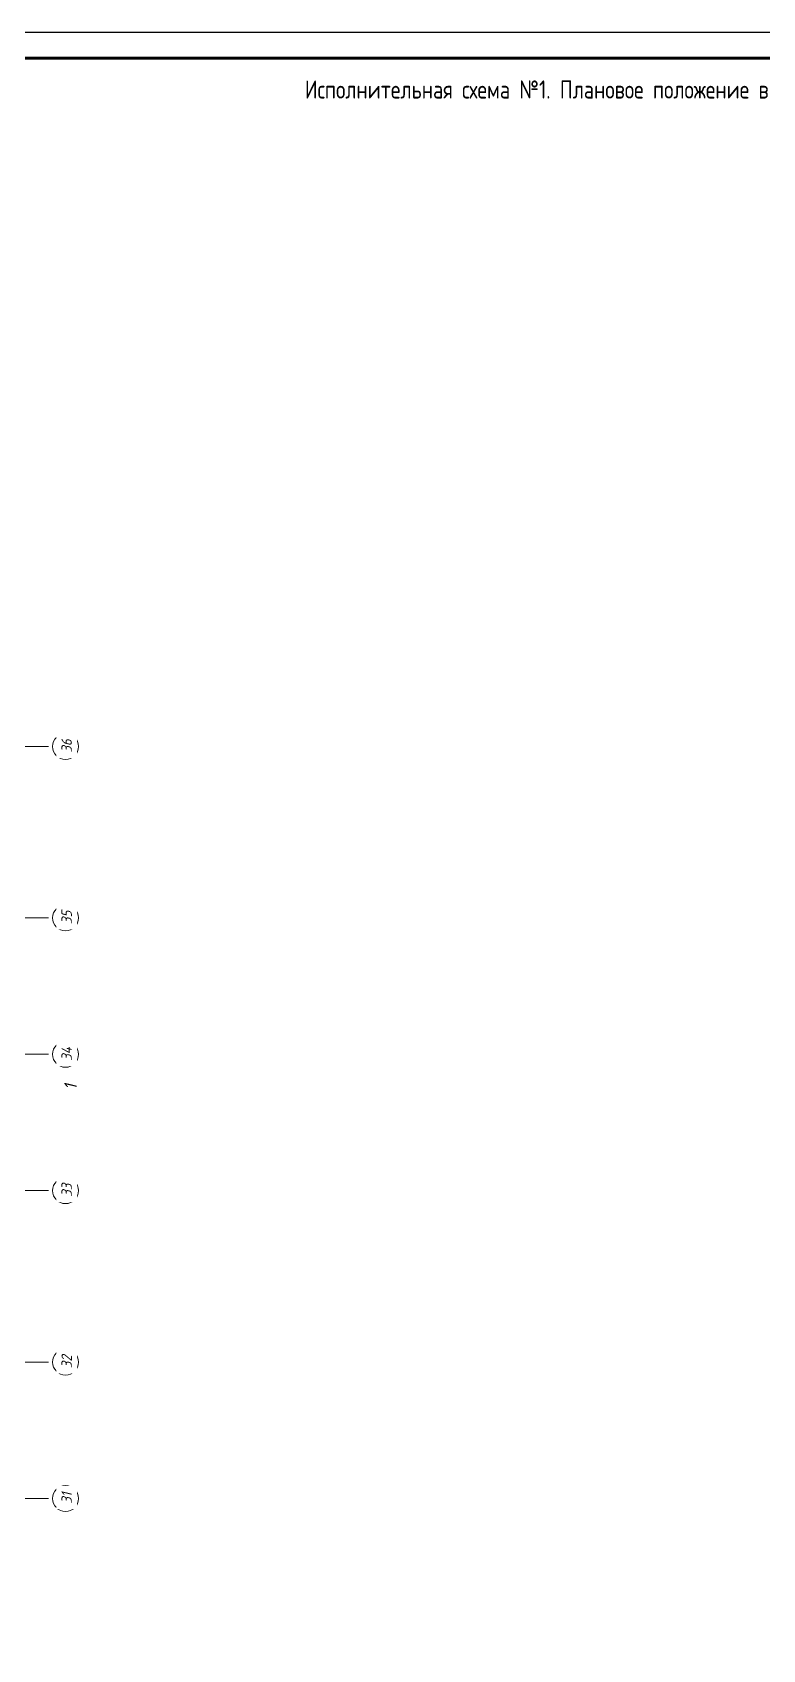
# Model space of a CAD drawing. Header units: metres. Extents: x 50 to 891, y -1294 to 247.
# Drawn here: x 327.1 to 467.6, y -1011.4 to -700 of the extents above; entities that cross this region are included whole.
import ezdxf
from ezdxf.enums import TextEntityAlignment as Align

# ---------------------------------------------------------------- set-up
doc = ezdxf.new("R2010")
doc.units = ezdxf.units.M
doc.linetypes.add('Линия сетки', pattern=[22.225, 12.7, -3.175, 3.175, -3.175])
doc.layers.add('S-GRID-IDEN', color=9, linetype='Continuous', lineweight=9)
for name, color, linetype in [('ПЛАН', 8, 'Continuous'), ('РАМКА', 7, 'Continuous'), ('ТЕКСТ', 7, 'Continuous')]:
    doc.layers.add(name, color=color, linetype=linetype)
doc.styles.add('ISOCPEUR_I', font='isocpeui.ttf', dxfattribs={"width": 0.9, "height": 350})
doc.styles.add('ISOCPEUR_I_1', font='isocpeui.ttf', dxfattribs={"width": 0.9, "height": 250})
doc.styles.add('ИД', font='isocpeur.ttf', dxfattribs={"width": 0.8})

# ---------------------------------------------------------------- blocks, each defined once
blk = doc.blocks.new('Ось сетки - Заголовок сетки - Окружность 5 мм-84278--1Д')
at = {"layer": 'S-GRID-IDEN'}
blk.add_circle((0, 0), 5, dxfattribs=at)

msp = doc.modelspace()

# ---------------------------------------------------------------- block references
at = {"layer": 'ПЛАН', "color": 8, "lineweight": 13, "xscale": 0.4999999999999998, "yscale": 0.4999999999999998, "zscale": 0.4999999999999998, "rotation": 270}
for p in [(333.48, -837.49), (333.48, -870.49), (333.48, -896.74), (333.48, -922.99), (333.48, -955.99), (333.48, -982.24)]:
    msp.add_blockref('Ось сетки - Заголовок сетки - Окружность 5 мм-84278--1Д', p, dxfattribs=at)

# ---------------------------------------------------------------- texts
at = {"layer": 'ПЛАН', "color": 8, "lineweight": 13, "insert": (333.22, -903.59), "char_height": 2.4483, "width": 0.8832, "attachment_point": 1, "rotation": 90, "style": 'ISOCPEUR_I_1', "bg_fill": 2}
msp.add_mtext('\\fISOCPEUR|b0|i1|c204|p34|;\\W.9;1', dxfattribs=at)
at = {"layer": 'ТЕКСТ', "style": 'ИД', "width": 0.8}
msp.add_text('Исполнительная схема №1. Плановое положение витражных блоков из алюминиевого профиля на отм. −6.000', height=3.5, dxfattribs=at).set_placement((478, -711), align=Align.MIDDLE_CENTER)

# ---------------------------------------------------------------- next in the draw order: texts
at = {"layer": 'ПЛАН', "color": 8, "lineweight": 13, "char_height": 2, "attachment_point": 1, "rotation": 90, "style": 'ISOCPEUR_I', "bg_fill": 2}
for s, insert, width in [('36', (332.69, -838.67), 2.8139), ('35', (332.69, -871.67), 2.8139), ('34', (332.69, -897.99), 2.9943), ('33', (332.69, -924.17), 2.8139), ('32', (332.69, -957.17), 2.8139), ('31', (332.69, -983.26), 2.4171)]:
    msp.add_mtext(s, dxfattribs=dict(at, insert=insert, width=width))

# ---------------------------------------------------------------- next in the draw order: linework, layer by layer
at = {"layer": 'ПЛАН', "color": 8, "linetype": 'Линия сетки', "lineweight": 13}
for p, q in [((295.3, -837.49), (330.98, -837.49)), ((295.3, -870.49), (330.98, -870.49)), ((295.3, -896.74), (330.98, -896.74)), ((295.3, -922.99), (330.98, -922.99)), ((295.3, -955.99), (330.98, -955.99)), ((295.3, -982.24), (330.98, -982.24))]:
    msp.add_line(p, q, dxfattribs=at)
at = {"layer": 'РАМКА', "lineweight": 25}
msp.add_lwpolyline([(50, -1294), (891, -1294), (891, -700), (50, -700)], close=True, dxfattribs=at)
at = {"layer": 'РАМКА', "lineweight": 70}
msp.add_lwpolyline([(70, -1289), (886, -1289), (886, -705), (70, -705)], close=True, dxfattribs=at)

doc.saveas('drawing.dxf')
